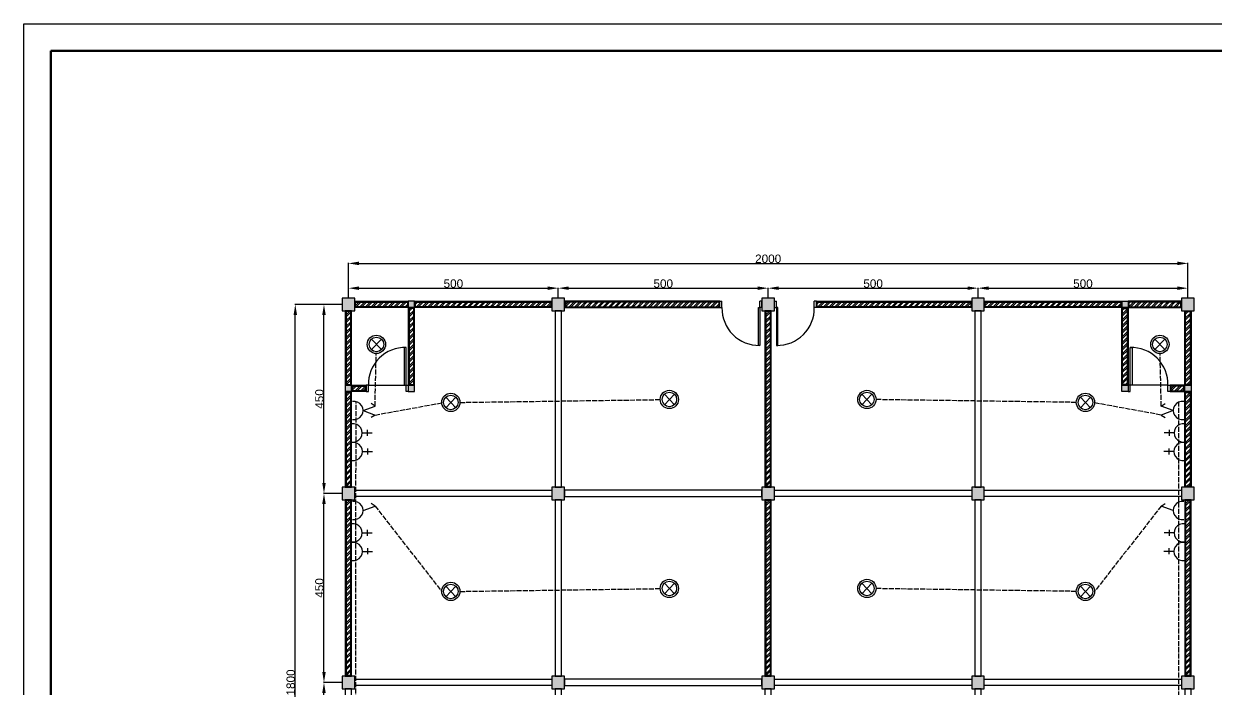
# Model space of a CAD drawing. Header units: centimetres. Extents: x 134057 to 145613, y 5028 to 39996.
# Drawn here: x 139610 to 142450, y 26743 to 28327 of the extents above; entities that cross this region are included whole.
import ezdxf

# ---------------------------------------------------------------- set-up
doc = ezdxf.new("R2010")
doc.units = ezdxf.units.CM
doc.header["$PDMODE"] = 2
doc.linetypes.add('ACAD_ISO02W100', pattern=[15, 12, -3])
for name, color, linetype in [('dinding', 151, 'Continuous'), ('kolom', 141, 'Continuous'), ('kuzen', 191, 'Continuous')]:
    doc.layers.add(name, color=color, linetype=linetype)
doc.layers.add('Legenda', color=252, linetype='Continuous', lineweight=20)
doc.styles.get("Standard").update_dxf_attribs({"font": 'arial.ttf'})
doc.dimstyles.new('ISO-25', dxfattribs={"dimtxt": 2.5, "dimasz": 2.5, "dimexe": 1.25, "dimexo": 0.625, "dimtad": 1, "dimtxsty": 'Standard', "dimcen": 2.5, "dimadec": 0, "dimazin": 0, "dimtfac": 1, "dimtmove": 0, "dimatfit": 3, "dimfxl": 1, "dimarcsym": 0})
pattern_1 = [(45, (-2186.864, -11168.59), (-6.7351921, 6.7351921), []), (45, (-2182.374, -11168.59), (-6.7351921, 6.7351921), [])]
pattern_2 = [(45, (-2036.864, -11168.59), (-6.7351921, 6.7351921), []), (45, (-2032.374, -11168.59), (-6.7351921, 6.7351921), [])]

# ---------------------------------------------------------------- blocks, each defined once
blk = doc.blocks.new('*D172')
at = {"layer": 'Defpoints', "color": 0, "transparency": 16777216}
for p in [(140383, 27673.4), (140883, 27697.2), (140883, 27673.4)]:
    blk.add_point(p, dxfattribs=at)
at = {"layer": 'dinding', "color": 0, "lineweight": -2, "transparency": 16777216}
for p, q in [((140383, 27674.1), (140383, 27698.4)), ((140883, 27674.1), (140883, 27698.4)), ((140408, 27697.2), (140858, 27697.2))]:
    blk.add_line(p, q, dxfattribs=at)
at = {"layer": 'dinding', "color": 0, "transparency": 16777216}
for points in [[(140408, 27701.3), (140408, 27693), (140383, 27697.2)], [(140858, 27701.3), (140858, 27693), (140883, 27697.2)]]:
    blk.add_solid(points, dxfattribs=at)
at = {"layer": 'dinding', "color": 0, "transparency": 16777216, "insert": (140633, 27708), "char_height": 20, "attachment_point": 5}
blk.add_mtext('500', dxfattribs=at)
blk = doc.blocks.new('*D163')
at = {"layer": 'Defpoints', "color": 0, "transparency": 16777216}
for p in [(140883, 27673.4), (141383, 27697.2), (141383, 27673.4)]:
    blk.add_point(p, dxfattribs=at)
at = {"layer": 'dinding', "color": 0, "lineweight": -2, "transparency": 16777216}
for p, q in [((140883, 27674.1), (140883, 27698.4)), ((141383, 27674.1), (141383, 27698.4)), ((140908, 27697.2), (141358, 27697.2))]:
    blk.add_line(p, q, dxfattribs=at)
at = {"layer": 'dinding', "color": 0, "transparency": 16777216}
for points in [[(140908, 27701.3), (140908, 27693), (140883, 27697.2)], [(141358, 27701.3), (141358, 27693), (141383, 27697.2)]]:
    blk.add_solid(points, dxfattribs=at)
at = {"layer": 'dinding', "color": 0, "transparency": 16777216, "insert": (141133, 27708), "char_height": 20, "attachment_point": 5}
blk.add_mtext('500', dxfattribs=at)
blk = doc.blocks.new('*D164')
at = {"layer": 'Defpoints', "color": 0, "transparency": 16777216}
for p in [(141383, 27673.4), (141883, 27697.2), (141883, 27673.4)]:
    blk.add_point(p, dxfattribs=at)
at = {"layer": 'dinding', "color": 0, "lineweight": -2, "transparency": 16777216}
for p, q in [((141383, 27674.1), (141383, 27698.4)), ((141883, 27674.1), (141883, 27698.4)), ((141408, 27697.2), (141858, 27697.2))]:
    blk.add_line(p, q, dxfattribs=at)
at = {"layer": 'dinding', "color": 0, "transparency": 16777216}
for points in [[(141408, 27701.3), (141408, 27693), (141383, 27697.2)], [(141858, 27701.3), (141858, 27693), (141883, 27697.2)]]:
    blk.add_solid(points, dxfattribs=at)
at = {"layer": 'dinding', "color": 0, "transparency": 16777216, "insert": (141633, 27708), "char_height": 20, "attachment_point": 5}
blk.add_mtext('500', dxfattribs=at)
blk = doc.blocks.new('*D165')
at = {"layer": 'Defpoints', "color": 0, "transparency": 16777216}
for p in [(141883, 27673.4), (142383, 27697.2), (142383, 27673.4)]:
    blk.add_point(p, dxfattribs=at)
at = {"layer": 'dinding', "color": 0, "lineweight": -2, "transparency": 16777216}
for p, q in [((141883, 27674.1), (141883, 27698.4)), ((142383, 27674.1), (142383, 27698.4)), ((141908, 27697.2), (142358, 27697.2))]:
    blk.add_line(p, q, dxfattribs=at)
at = {"layer": 'dinding', "color": 0, "transparency": 16777216}
for points in [[(141908, 27701.3), (141908, 27693), (141883, 27697.2)], [(142358, 27701.3), (142358, 27693), (142383, 27697.2)]]:
    blk.add_solid(points, dxfattribs=at)
at = {"layer": 'dinding', "color": 0, "transparency": 16777216, "insert": (142133, 27708), "char_height": 20, "attachment_point": 5}
blk.add_mtext('500', dxfattribs=at)
blk = doc.blocks.new('*D166')
at = {"layer": 'Defpoints', "color": 0, "transparency": 16777216}
for p in [(142383, 27756.2), (140383, 27673.4), (142383, 27673.4)]:
    blk.add_point(p, dxfattribs=at)
at = {"layer": 'dinding', "color": 0, "lineweight": -2, "transparency": 16777216}
for p, q in [((140383, 27674.1), (140383, 27757.5)), ((140408, 27756.2), (142358, 27756.2)), ((142383, 27674.1), (142383, 27757.5))]:
    blk.add_line(p, q, dxfattribs=at)
at = {"layer": 'dinding', "color": 0, "transparency": 16777216}
for points in [[(140408, 27760.4), (140408, 27752), (140383, 27756.2)], [(142358, 27760.4), (142358, 27752), (142383, 27756.2)]]:
    blk.add_solid(points, dxfattribs=at)
at = {"layer": 'dinding', "color": 0, "transparency": 16777216, "insert": (141383, 27767.1), "char_height": 20, "attachment_point": 5}
blk.add_mtext('2000', dxfattribs=at)
blk = doc.blocks.new('*D171')
at = {"layer": 'Defpoints', "color": 0, "transparency": 16777216}
for p in [(140324.7, 27658.4), (140368, 27658.4), (140368, 27208.4)]:
    blk.add_point(p, dxfattribs=at)
at = {"layer": 'dinding', "color": 0, "lineweight": -2, "transparency": 16777216}
for p, q in [((140367.3, 27658.4), (140323.5, 27658.4)), ((140324.7, 27233.4), (140324.7, 27633.4)), ((140367.3, 27208.4), (140323.5, 27208.4))]:
    blk.add_line(p, q, dxfattribs=at)
at = {"layer": 'dinding', "color": 0, "transparency": 16777216}
for points in [[(140320.6, 27633.4), (140328.9, 27633.4), (140324.7, 27658.4)], [(140320.6, 27233.4), (140328.9, 27233.4), (140324.7, 27208.4)]]:
    blk.add_solid(points, dxfattribs=at)
at = {"layer": 'dinding', "color": 0, "transparency": 16777216, "insert": (140313.9, 27433.4), "char_height": 20, "attachment_point": 5, "rotation": 90}
blk.add_mtext('450', dxfattribs=at)
blk = doc.blocks.new('*D167')
at = {"layer": 'Defpoints', "color": 0, "transparency": 16777216}
for p in [(140324.7, 27208.4), (140368, 27208.4), (140368, 26758.4)]:
    blk.add_point(p, dxfattribs=at)
at = {"layer": 'dinding', "color": 0, "lineweight": -2, "transparency": 16777216}
for p, q in [((140367.3, 27208.4), (140323.5, 27208.4)), ((140324.7, 26783.4), (140324.7, 27183.4)), ((140367.3, 26758.4), (140323.5, 26758.4))]:
    blk.add_line(p, q, dxfattribs=at)
at = {"layer": 'dinding', "color": 0, "transparency": 16777216}
for points in [[(140320.6, 27183.4), (140328.9, 27183.4), (140324.7, 27208.4)], [(140320.6, 26783.4), (140328.9, 26783.4), (140324.7, 26758.4)]]:
    blk.add_solid(points, dxfattribs=at)
at = {"layer": 'dinding', "color": 0, "transparency": 16777216, "insert": (140313.9, 26983.4), "char_height": 20, "attachment_point": 5, "rotation": 90}
blk.add_mtext('450', dxfattribs=at)
blk = doc.blocks.new('*D168')
at = {"layer": 'Defpoints', "color": 0, "transparency": 16777216}
for p in [(140324.7, 26758.4), (140368, 26758.4), (140368, 26308.4)]:
    blk.add_point(p, dxfattribs=at)
at = {"layer": 'dinding', "color": 0, "lineweight": -2, "transparency": 16777216}
for p, q in [((140367.3, 26758.4), (140323.5, 26758.4)), ((140324.7, 26333.4), (140324.7, 26733.4)), ((140367.3, 26308.4), (140323.5, 26308.4))]:
    blk.add_line(p, q, dxfattribs=at)
at = {"layer": 'dinding', "color": 0, "transparency": 16777216}
for points in [[(140320.6, 26733.4), (140328.9, 26733.4), (140324.7, 26758.4)], [(140320.6, 26333.4), (140328.9, 26333.4), (140324.7, 26308.4)]]:
    blk.add_solid(points, dxfattribs=at)
at = {"layer": 'dinding', "color": 0, "transparency": 16777216, "insert": (140313.9, 26533.4), "char_height": 20, "attachment_point": 5, "rotation": 90}
blk.add_mtext('450', dxfattribs=at)
blk = doc.blocks.new('*D170')
at = {"layer": 'Defpoints', "color": 0, "transparency": 16777216}
for p in [(140256.3, 27658.4), (140368, 27658.4), (140368, 25858.4)]:
    blk.add_point(p, dxfattribs=at)
at = {"layer": 'dinding', "color": 0, "lineweight": -2, "transparency": 16777216}
for p, q in [((140367.3, 27658.4), (140255.1, 27658.4)), ((140256.3, 25883.4), (140256.3, 27633.4)), ((140367.3, 25858.4), (140255.1, 25858.4))]:
    blk.add_line(p, q, dxfattribs=at)
at = {"layer": 'dinding', "color": 0, "transparency": 16777216}
for points in [[(140252.2, 27633.4), (140260.5, 27633.4), (140256.3, 27658.4)], [(140252.2, 25883.4), (140260.5, 25883.4), (140256.3, 25858.4)]]:
    blk.add_solid(points, dxfattribs=at)
at = {"layer": 'dinding', "color": 0, "transparency": 16777216, "insert": (140245.5, 26758.4), "char_height": 20, "attachment_point": 5, "rotation": 90}
blk.add_mtext('1800', dxfattribs=at)

msp = doc.modelspace()

# ---------------------------------------------------------------- hatches: boundary and pattern name
at = {"layer": 'dinding', "true_color": 0x636466}
h = msp.add_hatch(color=251, dxfattribs=at)
h.dxf.hatch_style = 1
h.paths.add_polyline_path([(140397.956, 27673.437), (140367.956, 27673.437), (140367.956, 27643.437), (140397.956, 27643.437)])
h.paths.add_polyline_path([(140540.456, 27665.937), (140525.456, 27665.937), (140525.456, 27650.937), (140540.456, 27650.937)])
h.paths.add_polyline_path([(140390.456, 27465.937), (140375.456, 27465.937), (140375.456, 27450.937), (140390.456, 27450.937)])
h.paths.add_polyline_path([(140540.456, 27465.937), (140525.456, 27465.937), (140525.456, 27450.937), (140540.456, 27450.937)])
h.paths.add_polyline_path([(140897.956, 27673.437), (140867.956, 27673.437), (140867.956, 27643.437), (140897.956, 27643.437)])
h.paths.add_polyline_path([(141397.956, 27673.437), (141367.956, 27673.437), (141367.956, 27643.437), (141397.956, 27643.437)])
h.paths.add_polyline_path([(141897.956, 27673.437), (141867.956, 27673.437), (141867.956, 27643.437), (141897.956, 27643.437)])
h.paths.add_polyline_path([(142240.456, 27665.937), (142225.456, 27665.937), (142225.456, 27650.937), (142240.456, 27650.937)])
h.paths.add_polyline_path([(142397.956, 27673.437), (142367.956, 27673.437), (142367.956, 27643.437), (142397.956, 27643.437)])
h.paths.add_polyline_path([(142240.456, 27465.937), (142225.456, 27465.937), (142225.456, 27450.937), (142240.456, 27450.937)])
h.paths.add_polyline_path([(142390.456, 27465.937), (142375.456, 27465.937), (142375.456, 27450.937), (142390.456, 27450.937)])
h.paths.add_polyline_path([(142397.956, 27223.437), (142367.956, 27223.437), (142367.956, 27193.437), (142397.956, 27193.437)])
h.paths.add_polyline_path([(141897.956, 27223.437), (141867.956, 27223.437), (141867.956, 27193.437), (141897.956, 27193.437)])
h.paths.add_polyline_path([(141397.956, 27223.437), (141367.956, 27223.437), (141367.956, 27193.437), (141397.956, 27193.437)])
h.paths.add_polyline_path([(140897.956, 27223.437), (140867.956, 27223.437), (140867.956, 27193.437), (140897.956, 27193.437)])
h.paths.add_polyline_path([(140397.956, 27223.437), (140367.956, 27223.437), (140367.956, 27193.437), (140397.956, 27193.437)])
h.paths.add_polyline_path([(140397.956, 26773.437), (140367.956, 26773.437), (140367.956, 26743.437), (140397.956, 26743.437)])
h.paths.add_polyline_path([(140897.956, 26773.437), (140867.956, 26773.437), (140867.956, 26743.437), (140897.956, 26743.437)])
h.paths.add_polyline_path([(141397.956, 26773.437), (141367.956, 26773.437), (141367.956, 26743.437), (141397.956, 26743.437)])
h.paths.add_polyline_path([(141897.956, 26773.437), (141867.956, 26773.437), (141867.956, 26743.437), (141897.956, 26743.437)])
h.paths.add_polyline_path([(142397.956, 26773.437), (142367.956, 26773.437), (142367.956, 26743.437), (142397.956, 26743.437)])
h.paths.add_polyline_path([(142397.956, 26323.437), (142367.956, 26323.437), (142367.956, 26293.437), (142397.956, 26293.437)])
h.paths.add_polyline_path([(141897.956, 26323.437), (141867.956, 26323.437), (141867.956, 26293.437), (141897.956, 26293.437)])
h.paths.add_polyline_path([(141397.956, 26323.437), (141367.956, 26323.437), (141367.956, 26293.437), (141397.956, 26293.437)])
h.paths.add_polyline_path([(140897.956, 26323.437), (140867.956, 26323.437), (140867.956, 26293.437), (140897.956, 26293.437)])
h.paths.add_polyline_path([(140397.956, 26323.437), (140367.956, 26323.437), (140367.956, 26293.437), (140397.956, 26293.437)])
h.paths.add_polyline_path([(140397.956, 25858.437), (140367.956, 25858.437), (140367.956, 25843.437), (140397.956, 25843.437)])
h.paths.add_polyline_path([(140397.956, 25873.437), (140367.956, 25873.437), (140367.956, 25858.437), (140397.956, 25858.437)])
h.paths.add_polyline_path([(140897.956, 25858.437), (140867.956, 25858.437), (140867.956, 25843.437), (140897.956, 25843.437)])
h.paths.add_polyline_path([(140897.956, 25873.437), (140867.956, 25873.437), (140867.956, 25858.437), (140897.956, 25858.437)])
h.paths.add_polyline_path([(141397.956, 25858.437), (141367.956, 25858.437), (141367.956, 25843.437), (141397.956, 25843.437)])
h.paths.add_polyline_path([(141397.956, 25873.437), (141367.956, 25873.437), (141367.956, 25858.437), (141397.956, 25858.437)])
h.paths.add_polyline_path([(141897.956, 25858.437), (141867.956, 25858.437), (141867.956, 25843.437), (141897.956, 25843.437)])
h.paths.add_polyline_path([(141897.956, 25873.437), (141867.956, 25873.437), (141867.956, 25858.437), (141897.956, 25858.437)])
h.paths.add_polyline_path([(142397.956, 25858.437), (142367.956, 25858.437), (142367.956, 25843.437), (142397.956, 25843.437)])
h.paths.add_polyline_path([(142397.956, 25873.437), (142367.956, 25873.437), (142367.956, 25858.437), (142397.956, 25858.437)])
h = msp.add_hatch(dxfattribs=at)
h.set_pattern_fill('ANSI32', color=251)
h.set_pattern_definition(pattern_1)
h.paths.add_polyline_path([(140388.456, 27641.437), (140382.956, 27641.437), (140382.956, 27467.937), (140388.456, 27467.937)])
h.paths.add_polyline_path([(140382.956, 27641.437), (140377.456, 27641.437), (140377.456, 27467.937), (140382.956, 27467.937)])
h = msp.add_hatch(dxfattribs=at)
h.set_pattern_fill('ANSI32', color=251)
h.set_pattern_definition(pattern_1)
h.paths.add_polyline_path([(140523.456, 27658.437), (140399.956, 27658.437), (140399.956, 27652.937), (140523.456, 27652.937)])
h.paths.add_polyline_path([(140523.456, 27663.937), (140399.956, 27663.937), (140399.956, 27658.437), (140523.456, 27658.437)])
h = msp.add_hatch(dxfattribs=at)
h.set_pattern_fill('ANSI32', color=251)
h.set_pattern_definition(pattern_2)
h.paths.add_polyline_path([(140538.456, 27648.937), (140532.956, 27648.937), (140532.956, 27467.937), (140538.456, 27467.937)])
h.paths.add_polyline_path([(140532.956, 27648.937), (140527.456, 27648.937), (140527.456, 27467.937), (140532.956, 27467.937)])
h = msp.add_hatch(dxfattribs=at)
h.set_pattern_fill('ANSI32', color=251)
h.set_pattern_definition(pattern_1)
h.paths.add_polyline_path([(140865.956, 27663.937), (140542.456, 27663.937), (140542.456, 27652.937), (140865.956, 27652.937)])
h.paths.add_polyline_path([(141265.956, 27663.937), (140899.956, 27663.937), (140899.956, 27652.937), (141265.956, 27652.937)])
h.paths.add_polyline_path([(141865.956, 27663.937), (141499.956, 27663.937), (141499.956, 27652.937), (141865.956, 27652.937)])
h.paths.add_polyline_path([(142223.456, 27663.937), (141899.956, 27663.937), (141899.956, 27652.937), (142223.456, 27652.937)])
h = msp.add_hatch(dxfattribs=at)
h.set_pattern_fill('ANSI32', color=251)
h.set_pattern_definition([(45, (-1186.864, -11168.59), (-6.7351921, 6.7351921), []), (45, (-1182.374, -11168.59), (-6.7351921, 6.7351921), [])])
h.paths.add_polyline_path([(141388.456, 27641.437), (141377.456, 27641.437), (141377.456, 27225.437), (141388.456, 27225.437)])
h = msp.add_hatch(dxfattribs=at)
h.set_pattern_fill('ANSI32', color=251)
h.set_pattern_definition(pattern_2)
h.paths.add_polyline_path([(142227.456, 27648.937), (142232.956, 27648.937), (142232.956, 27467.937), (142227.456, 27467.937)])
h.paths.add_polyline_path([(142232.956, 27648.937), (142238.456, 27648.937), (142238.456, 27467.937), (142232.956, 27467.937)])
h = msp.add_hatch(dxfattribs=at)
h.set_pattern_fill('ANSI32', color=251)
h.set_pattern_definition(pattern_1)
h.paths.add_polyline_path([(142242.456, 27658.437), (142365.956, 27658.437), (142365.956, 27652.937), (142242.456, 27652.937)])
h.paths.add_polyline_path([(142242.456, 27663.937), (142365.956, 27663.937), (142365.956, 27658.437), (142242.456, 27658.437)])
h = msp.add_hatch(dxfattribs=at)
h.set_pattern_fill('ANSI32', color=251)
h.set_pattern_definition(pattern_1)
h.paths.add_polyline_path([(142377.456, 27641.437), (142382.956, 27641.437), (142382.956, 27467.937), (142377.456, 27467.937)])
h.paths.add_polyline_path([(142382.956, 27641.437), (142388.456, 27641.437), (142388.456, 27467.937), (142382.956, 27467.937)])
h = msp.add_hatch(dxfattribs=at)
h.set_pattern_fill('ANSI32', color=251)
h.set_pattern_definition(pattern_1)
h.paths.add_polyline_path([(140388.456, 27448.937), (140377.456, 27448.937), (140377.456, 27225.437), (140388.456, 27225.437)])
h = msp.add_hatch(dxfattribs=at)
h.set_pattern_fill('ANSI32', color=251)
h.set_pattern_definition(pattern_1)
h.paths.add_polyline_path([(140423.456, 27458.437), (140392.456, 27458.437), (140392.456, 27452.937), (140423.456, 27452.937)])
h.paths.add_polyline_path([(140423.456, 27463.937), (140392.456, 27463.937), (140392.456, 27458.437), (140423.456, 27458.437)])
h = msp.add_hatch(dxfattribs=at)
h.set_pattern_fill('ANSI32', color=251)
h.set_pattern_definition(pattern_1)
h.paths.add_polyline_path([(142342.456, 27458.437), (142373.456, 27458.437), (142373.456, 27452.937), (142342.456, 27452.937)])
h.paths.add_polyline_path([(142342.456, 27463.937), (142373.456, 27463.937), (142373.456, 27458.437), (142342.456, 27458.437)])
h = msp.add_hatch(dxfattribs=at)
h.set_pattern_fill('ANSI32', color=251)
h.set_pattern_definition(pattern_1)
h.paths.add_polyline_path([(142377.456, 27448.937), (142388.456, 27448.937), (142388.456, 27225.437), (142377.456, 27225.437)])
h = msp.add_hatch(dxfattribs=at)
h.set_pattern_fill('ANSI32', color=251)
h.set_pattern_definition([(45, (-2186.864, -11618.59), (-6.7351921, 6.7351921), []), (45, (-2182.374, -11618.59), (-6.7351921, 6.7351921), [])])
h.paths.add_polyline_path([(140388.456, 27191.437), (140377.456, 27191.437), (140377.456, 26775.437), (140388.456, 26775.437)])
h = msp.add_hatch(dxfattribs=at)
h.set_pattern_fill('ANSI32', color=251)
h.set_pattern_definition([(45, (-1186.864, -11618.59), (-6.7351921, 6.7351921), []), (45, (-1182.374, -11618.59), (-6.7351921, 6.7351921), [])])
h.paths.add_polyline_path([(141388.456, 27191.437), (141377.456, 27191.437), (141377.456, 26775.437), (141388.456, 26775.437)])
h = msp.add_hatch(dxfattribs=at)
h.set_pattern_fill('ANSI32', color=251)
h.set_pattern_definition([(45, (-186.864, -11618.59), (-6.7351921, 6.7351921), []), (45, (-182.374, -11618.59), (-6.7351921, 6.7351921), [])])
h.paths.add_polyline_path([(142388.456, 27191.437), (142377.456, 27191.437), (142377.456, 26775.437), (142388.456, 26775.437)])

# ---------------------------------------------------------------- linework, layer by layer
at = {"layer": 'dinding'}
for p, q in [((140461.579, 27575.898), (140437.651, 27550.802)), ((140437.651, 27575.898), (140461.579, 27550.802)), ((142304.333, 27575.898), (142328.261, 27550.802)), ((142328.261, 27575.898), (142304.333, 27550.802)), ((141159.604, 27444.78), (141135.676, 27419.683)), ((141135.676, 27444.78), (141159.604, 27419.683)), ((141606.308, 27444.78), (141630.236, 27419.683)), ((141630.236, 27444.78), (141606.308, 27419.683)), ((140638.895, 27437.728), (140614.967, 27412.631)), ((140614.967, 27437.728), (140638.895, 27412.631)), ((142127.017, 27437.728), (142150.945, 27412.631)), ((142150.945, 27437.728), (142127.017, 27412.631)), ((140427.575, 27359.922), (140427.575, 27345.575)), ((142338.337, 27359.922), (142338.337, 27345.575)), ((140415.646, 27352.46), (140439.504, 27352.46)), ((142350.266, 27352.46), (142326.408, 27352.46)), ((140416.304, 27308.387), (140440.162, 27308.387)), ((140428.233, 27315.849), (140428.233, 27301.502)), ((142349.608, 27308.387), (142325.75, 27308.387)), ((142337.679, 27315.849), (142337.679, 27301.502)), ((140415.646, 27114.452), (140439.504, 27114.452)), ((140427.575, 27121.914), (140427.575, 27107.566)), ((142350.266, 27114.452), (142326.408, 27114.452)), ((142338.337, 27121.914), (142338.337, 27107.566)), ((140428.233, 27077.841), (140428.233, 27063.493)), ((142337.679, 27077.841), (142337.679, 27063.493)), ((140416.304, 27070.379), (140440.162, 27070.379)), ((142349.608, 27070.379), (142325.75, 27070.379)), ((140638.895, 26987.728), (140614.967, 26962.631)), ((140614.967, 26987.728), (140638.895, 26962.631)), ((141159.604, 26994.78), (141135.676, 26969.683)), ((141135.676, 26994.78), (141159.604, 26969.683)), ((141606.308, 26994.78), (141630.236, 26969.683)), ((141630.236, 26994.78), (141606.308, 26969.683)), ((142127.017, 26987.728), (142150.945, 26962.631)), ((142150.945, 26987.728), (142127.017, 26962.631))]:
    msp.add_line(p, q, dxfattribs=at)
at = {"layer": 'dinding', "linetype": 'ACAD_ISO02W100'}
for p, q in [((140446.285, 27416.539), (140449.121, 27541.592)), ((142319.627, 27416.539), (142316.791, 27541.592)), ((140400.085, 25952.246), (140401.101, 27427.025)), ((140446.285, 27395.222), (140605.192, 27424.14)), ((140648.694, 27425.18), (141125.879, 27431.924)), ((142117.218, 27425.18), (141640.033, 27431.924)), ((142319.627, 27395.222), (142160.72, 27424.14)), ((142361.93, 26290.124), (142361.198, 27425.833)), ((140446.285, 27178.531), (140605.168, 26975.18)), ((142319.627, 27178.531), (142160.744, 26975.18)), ((140648.694, 26975.18), (141125.879, 26981.924)), ((142117.218, 26975.18), (141640.033, 26981.924))]:
    msp.add_line(p, q, dxfattribs=at)
at = {"layer": 'dinding'}
for points in [[(140390.456, 27465.937), (140390.456, 27643.437), (140375.456, 27643.437), (140375.456, 27465.937)], [(140388.456, 27467.937), (140388.456, 27641.437), (140377.456, 27641.437), (140377.456, 27467.937)], [(140397.956, 27665.937), (140525.456, 27665.937), (140525.456, 27650.937), (140397.956, 27650.937)], [(140399.956, 27663.937), (140523.456, 27663.937), (140523.456, 27652.937), (140399.956, 27652.937)], [(140525.456, 27650.937), (140540.456, 27650.937), (140540.456, 27665.937), (140525.456, 27665.937)], [(140540.456, 27465.937), (140540.456, 27650.937), (140525.456, 27650.937), (140525.456, 27465.937)], [(140538.456, 27467.937), (140538.456, 27648.937), (140527.456, 27648.937), (140527.456, 27467.937)], [(140540.456, 27665.937), (140867.956, 27665.937), (140867.956, 27650.937), (140540.456, 27650.937)], [(140542.456, 27663.937), (140865.956, 27663.937), (140865.956, 27652.937), (140542.456, 27652.937)], [(140890.456, 27223.437), (140890.456, 27643.437), (140875.456, 27643.437), (140875.456, 27223.437)], [(141267.956, 27665.937), (140897.956, 27665.937), (140897.956, 27650.937), (141267.956, 27650.937)], [(141265.956, 27663.937), (140899.956, 27663.937), (140899.956, 27652.937), (141265.956, 27652.937)], [(141390.456, 27223.437), (141390.456, 27643.437), (141375.456, 27643.437), (141375.456, 27223.437)], [(141388.456, 27225.437), (141388.456, 27641.437), (141377.456, 27641.437), (141377.456, 27225.437)], [(141497.956, 27665.937), (141867.956, 27665.937), (141867.956, 27650.937), (141497.956, 27650.937)], [(141499.956, 27663.937), (141865.956, 27663.937), (141865.956, 27652.937), (141499.956, 27652.937)], [(141890.456, 27223.437), (141890.456, 27643.437), (141875.456, 27643.437), (141875.456, 27223.437)], [(141897.956, 27665.937), (142225.456, 27665.937), (142225.456, 27650.937), (141897.956, 27650.937)], [(141899.956, 27663.937), (142223.456, 27663.937), (142223.456, 27652.937), (141899.956, 27652.937)], [(142240.456, 27650.937), (142225.456, 27650.937), (142225.456, 27665.937), (142240.456, 27665.937)], [(142225.456, 27465.937), (142225.456, 27650.937), (142240.456, 27650.937), (142240.456, 27465.937)], [(142227.456, 27467.937), (142227.456, 27648.937), (142238.456, 27648.937), (142238.456, 27467.937)], [(142367.956, 27665.937), (142240.456, 27665.937), (142240.456, 27650.937), (142367.956, 27650.937)], [(142365.956, 27663.937), (142242.456, 27663.937), (142242.456, 27652.937), (142365.956, 27652.937)], [(142375.456, 27465.937), (142375.456, 27643.437), (142390.456, 27643.437), (142390.456, 27465.937)], [(142377.456, 27467.937), (142377.456, 27641.437), (142388.456, 27641.437), (142388.456, 27467.937)], [(140375.456, 27450.937), (140390.456, 27450.937), (140390.456, 27465.937), (140375.456, 27465.937)], [(140390.456, 27223.437), (140390.456, 27450.937), (140375.456, 27450.937), (140375.456, 27223.437)], [(140388.456, 27225.437), (140388.456, 27448.937), (140377.456, 27448.937), (140377.456, 27225.437)], [(140390.456, 27465.937), (140425.456, 27465.937), (140425.456, 27450.937), (140390.456, 27450.937)], [(140392.456, 27463.937), (140423.456, 27463.937), (140423.456, 27452.937), (140392.456, 27452.937)], [(140525.456, 27450.937), (140540.456, 27450.937), (140540.456, 27465.937), (140525.456, 27465.937)], [(142240.456, 27450.937), (142225.456, 27450.937), (142225.456, 27465.937), (142240.456, 27465.937)], [(142375.456, 27465.937), (142340.456, 27465.937), (142340.456, 27450.937), (142375.456, 27450.937)], [(142373.456, 27463.937), (142342.456, 27463.937), (142342.456, 27452.937), (142373.456, 27452.937)], [(142390.456, 27450.937), (142375.456, 27450.937), (142375.456, 27465.937), (142390.456, 27465.937)], [(142375.456, 27223.437), (142375.456, 27450.937), (142390.456, 27450.937), (142390.456, 27223.437)], [(142377.456, 27225.437), (142377.456, 27448.937), (142388.456, 27448.937), (142388.456, 27225.437)], [(140397.956, 27215.937), (140867.956, 27215.937), (140867.956, 27200.937), (140397.956, 27200.937)], [(141367.956, 27215.937), (140897.956, 27215.937), (140897.956, 27200.937), (141367.956, 27200.937)], [(141397.956, 27215.937), (141867.956, 27215.937), (141867.956, 27200.937), (141397.956, 27200.937)], [(141897.956, 27215.937), (142367.956, 27215.937), (142367.956, 27200.937), (141897.956, 27200.937)], [(140390.456, 26773.437), (140390.456, 27193.437), (140375.456, 27193.437), (140375.456, 26773.437)], [(140388.456, 26775.437), (140388.456, 27191.437), (140377.456, 27191.437), (140377.456, 26775.437)], [(140890.456, 26773.437), (140890.456, 27193.437), (140875.456, 27193.437), (140875.456, 26773.437)], [(141390.456, 26773.437), (141390.456, 27193.437), (141375.456, 27193.437), (141375.456, 26773.437)], [(141388.456, 26775.437), (141388.456, 27191.437), (141377.456, 27191.437), (141377.456, 26775.437)], [(141890.456, 26773.437), (141890.456, 27193.437), (141875.456, 27193.437), (141875.456, 26773.437)], [(142390.456, 26773.437), (142390.456, 27193.437), (142375.456, 27193.437), (142375.456, 26773.437)], [(142388.456, 26775.437), (142388.456, 27191.437), (142377.456, 27191.437), (142377.456, 26775.437)], [(140397.956, 26765.937), (140867.956, 26765.937), (140867.956, 26750.937), (140397.956, 26750.937)], [(141367.956, 26765.937), (140897.956, 26765.937), (140897.956, 26750.937), (141367.956, 26750.937)], [(141397.956, 26765.937), (141867.956, 26765.937), (141867.956, 26750.937), (141397.956, 26750.937)], [(141897.956, 26765.937), (142367.956, 26765.937), (142367.956, 26750.937), (141897.956, 26750.937)], [(140390.456, 26323.437), (140390.456, 26743.437), (140375.456, 26743.437), (140375.456, 26323.437)], [(140890.456, 26323.437), (140890.456, 26743.437), (140875.456, 26743.437), (140875.456, 26323.437)], [(141390.456, 26323.437), (141390.456, 26743.437), (141375.456, 26743.437), (141375.456, 26323.437)], [(141890.456, 26323.437), (141890.456, 26743.437), (141875.456, 26743.437), (141875.456, 26323.437)], [(142390.456, 26323.437), (142390.456, 26743.437), (142375.456, 26743.437), (142375.456, 26323.437)]]:
    msp.add_lwpolyline(points, close=True, dxfattribs=at)
for points in [[(140417.849, 27405.881), (140446.285, 27416.539), (140437.066, 27422.843)], [(142348.063, 27405.881), (142319.627, 27416.539), (142328.846, 27422.843)], [(140417.849, 27405.881), (140446.285, 27395.222), (140437.066, 27388.919)], [(142348.063, 27405.881), (142319.627, 27395.222), (142328.846, 27388.919)], [(140417.849, 27167.872), (140446.285, 27178.531), (140437.066, 27184.834)], [(142348.063, 27167.872), (142319.627, 27178.531), (142328.846, 27184.834)]]:
    msp.add_lwpolyline(points, dxfattribs=at)
for centre, radius in [((140449.615, 27563.35), 21.763), ((142316.297, 27563.35), 21.763), ((140449.615, 27563.35), 17.338), ((142316.297, 27563.35), 17.338), ((140626.931, 27425.18), 21.763), ((140626.931, 27425.18), 17.338), ((141147.64, 27432.231), 21.763), ((141147.64, 27432.231), 17.338), ((141618.272, 27432.231), 21.763), ((141618.272, 27432.231), 17.338), ((142138.981, 27425.18), 21.763), ((142138.981, 27425.18), 17.338), ((140626.931, 26975.18), 21.763), ((140626.931, 26975.18), 17.338), ((141147.64, 26982.231), 21.763), ((141147.64, 26982.231), 17.338), ((141618.272, 26982.231), 21.763), ((141618.272, 26982.231), 17.338), ((142138.981, 26975.18), 21.763), ((142138.981, 26975.18), 17.338)]:
    msp.add_circle(centre, radius, dxfattribs=at)
for centre, start, end in [((140396.127, 27405.881), 260.755174, 99.244826), ((142369.785, 27405.881), 80.755174, 279.244826), ((140393.924, 27352.46), 260.755174, 99.244826), ((142371.988, 27352.46), 80.755174, 279.244826), ((140394.582, 27308.387), 260.755174, 99.244826), ((142371.33, 27308.387), 80.755174, 279.244826), ((140396.127, 27167.872), 260.755174, 99.244826), ((142369.785, 27167.872), 80.755174, 279.244826), ((140393.924, 27114.452), 260.755174, 99.244826), ((142371.988, 27114.452), 80.755174, 279.244826), ((140394.582, 27070.379), 260.755174, 99.244826), ((142371.33, 27070.379), 80.755174, 279.244826)]:
    msp.add_arc(centre, 21.722, start, end, dxfattribs=at)
at = {"layer": 'kolom'}
for points in [[(140367.956, 27643.437), (140397.956, 27643.437), (140397.956, 27673.437), (140367.956, 27673.437)], [(140867.956, 27643.437), (140897.956, 27643.437), (140897.956, 27673.437), (140867.956, 27673.437)], [(141367.956, 27643.437), (141397.956, 27643.437), (141397.956, 27673.437), (141367.956, 27673.437)], [(141867.956, 27643.437), (141897.956, 27643.437), (141897.956, 27673.437), (141867.956, 27673.437)], [(142367.956, 27643.437), (142397.956, 27643.437), (142397.956, 27673.437), (142367.956, 27673.437)], [(140367.956, 27193.437), (140397.956, 27193.437), (140397.956, 27223.437), (140367.956, 27223.437)], [(140867.956, 27193.437), (140897.956, 27193.437), (140897.956, 27223.437), (140867.956, 27223.437)], [(141367.956, 27193.437), (141397.956, 27193.437), (141397.956, 27223.437), (141367.956, 27223.437)], [(141867.956, 27193.437), (141897.956, 27193.437), (141897.956, 27223.437), (141867.956, 27223.437)], [(142367.956, 27193.437), (142397.956, 27193.437), (142397.956, 27223.437), (142367.956, 27223.437)], [(140367.956, 26743.437), (140397.956, 26743.437), (140397.956, 26773.437), (140367.956, 26773.437)], [(140867.956, 26743.437), (140897.956, 26743.437), (140897.956, 26773.437), (140867.956, 26773.437)], [(141367.956, 26743.437), (141397.956, 26743.437), (141397.956, 26773.437), (141367.956, 26773.437)], [(141867.956, 26743.437), (141897.956, 26743.437), (141897.956, 26773.437), (141867.956, 26773.437)], [(142367.956, 26743.437), (142397.956, 26743.437), (142397.956, 26773.437), (142367.956, 26773.437)]]:
    msp.add_lwpolyline(points, close=True, dxfattribs=at)
at = {"layer": 'kuzen', "ltscale": 2000}
for p, q in [((141267.956, 27650.937), (141267.956, 27665.937)), ((141267.956, 27665.937), (141272.956, 27665.937)), ((141267.956, 27650.937), (141272.956, 27650.937)), ((141272.956, 27650.937), (141272.956, 27665.937)), ((141359.956, 27650.937), (141362.956, 27650.937)), ((141362.956, 27650.937), (141362.956, 27665.937)), ((141367.956, 27665.937), (141362.956, 27665.937)), ((141367.956, 27650.937), (141362.956, 27650.937)), ((141367.956, 27650.937), (141367.956, 27665.937)), ((141397.956, 27650.937), (141397.956, 27665.937)), ((141397.956, 27665.937), (141402.956, 27665.937)), ((141397.956, 27650.937), (141402.956, 27650.937)), ((141402.956, 27650.937), (141402.956, 27665.937)), ((141405.956, 27650.937), (141402.956, 27650.937)), ((141492.956, 27650.937), (141492.956, 27665.937)), ((141497.956, 27665.937), (141492.956, 27665.937)), ((141497.956, 27650.937), (141492.956, 27650.937)), ((141497.956, 27650.937), (141497.956, 27665.937)), ((140520.456, 27555.937), (140515.456, 27555.937)), ((140515.456, 27555.937), (140515.456, 27465.937)), ((140520.456, 27465.937), (140520.456, 27555.937)), ((142245.456, 27465.937), (142245.456, 27555.937)), ((142245.456, 27555.937), (142250.456, 27555.937)), ((142250.456, 27555.937), (142250.456, 27465.937)), ((140430.456, 27465.937), (140425.456, 27465.937)), ((140425.456, 27465.937), (140425.456, 27450.937)), ((140425.456, 27450.937), (140430.456, 27450.937)), ((140430.456, 27450.937), (140430.456, 27465.937)), ((140430.456, 27465.937), (140517.956, 27465.937)), ((140515.456, 27465.937), (140520.456, 27465.937)), ((140520.456, 27450.937), (140520.456, 27465.937)), ((140520.456, 27465.937), (140525.456, 27465.937)), ((140525.456, 27450.937), (140520.456, 27450.937)), ((140525.456, 27465.937), (140525.456, 27450.937)), ((142240.456, 27465.937), (142240.456, 27450.937)), ((142245.456, 27465.937), (142240.456, 27465.937)), ((142240.456, 27450.937), (142245.456, 27450.937)), ((142245.456, 27450.937), (142245.456, 27465.937)), ((142250.456, 27465.937), (142245.456, 27465.937)), ((142335.456, 27465.937), (142247.956, 27465.937)), ((142335.456, 27450.937), (142335.456, 27465.937)), ((142335.456, 27465.937), (142340.456, 27465.937)), ((142340.456, 27450.937), (142335.456, 27450.937)), ((142340.456, 27465.937), (142340.456, 27450.937))]:
    msp.add_line(p, q, dxfattribs=at)
at = {"layer": 'kuzen'}
for p, q in [((141359.956, 27560.937), (141359.956, 27650.937)), ((141362.956, 27650.937), (141362.956, 27560.937)), ((141402.956, 27650.937), (141402.956, 27560.937)), ((141405.956, 27560.937), (141405.956, 27650.937)), ((141362.956, 27560.937), (141359.956, 27560.937)), ((141402.956, 27560.937), (141405.956, 27560.937))]:
    msp.add_line(p, q, dxfattribs=at)
for centre, start, end in [((141361.456, 27649.437), 179.028978, 270.971022), ((141404.456, 27649.437), 269.028978, 0.971022)]:
    msp.add_arc(centre, 88.513, start, end, dxfattribs=at)
at = {"layer": 'kuzen', "ltscale": 2000}
for centre, start, end in [((140517.956, 27468.437), 88.363423, 181.636577), ((142247.956, 27468.437), 358.363423, 91.636577)]:
    msp.add_arc(centre, 87.536, start, end, dxfattribs=at)
at = {"layer": 'Legenda', "color": 5, "lineweight": 30}
msp.add_lwpolyline([(139609.608, 28326.52), (144626.338, 28326.52), (144626.338, 24827.673), (139609.608, 24827.673)], close=True, dxfattribs=at)
at = {"layer": 'Legenda', "color": 1, "lineweight": 50}
msp.add_lwpolyline([(139673.925, 28262.203), (143725.899, 28262.203), (143725.899, 24891.99), (139673.925, 24891.99)], close=True, dxfattribs=at)

# ---------------------------------------------------------------- dimensions: what is measured, and where the dimension line sits
at = {"layer": 'dinding'}
for base, p1, p2, picture, middle in [((142382.956, 27756.216), (140382.956, 27673.437), (142382.956, 27673.437), '*D166', (141382.956, 27767.052)), ((140882.956, 27697.179), (140382.956, 27673.437), (140882.956, 27673.437), '*D172', (140632.956, 27708.016)), ((141382.956, 27697.179), (140882.956, 27673.437), (141382.956, 27673.437), '*D163', (141132.956, 27708.016)), ((141882.956, 27697.179), (141382.956, 27673.437), (141882.956, 27673.437), '*D164', (141632.956, 27708.016)), ((142382.956, 27697.179), (141882.956, 27673.437), (142382.956, 27673.437), '*D165', (142132.956, 27708.016))]:
    dim = msp.add_linear_dim(base=base, p1=p1, p2=p2, dimstyle='ISO-25', override={"dimtxt": 20, "dimasz": 25}, dxfattribs=at)
    dim.commit()
    dim.dimension.update_dxf_attribs({"geometry": picture, "text_midpoint": middle})
for base, p1, p2, picture, middle in [((140256.336, 27658.437), (140367.956, 25858.437), (140367.956, 27658.437), '*D170', (140245.5, 26758.437)), ((140324.741, 27658.437), (140367.956, 27208.437), (140367.956, 27658.437), '*D171', (140313.904, 27433.437)), ((140324.741, 27208.437), (140367.956, 26758.437), (140367.956, 27208.437), '*D167', (140313.904, 26983.437)), ((140324.741, 26758.437), (140367.956, 26308.437), (140367.956, 26758.437), '*D168', (140313.904, 26533.437))]:
    dim = msp.add_linear_dim(base=base, p1=p1, p2=p2, angle=90, dimstyle='ISO-25', override={"dimtxt": 20, "dimasz": 25}, dxfattribs=at)
    dim.commit()
    dim.dimension.update_dxf_attribs({"geometry": picture, "text_midpoint": middle})

doc.saveas('drawing.dxf')
